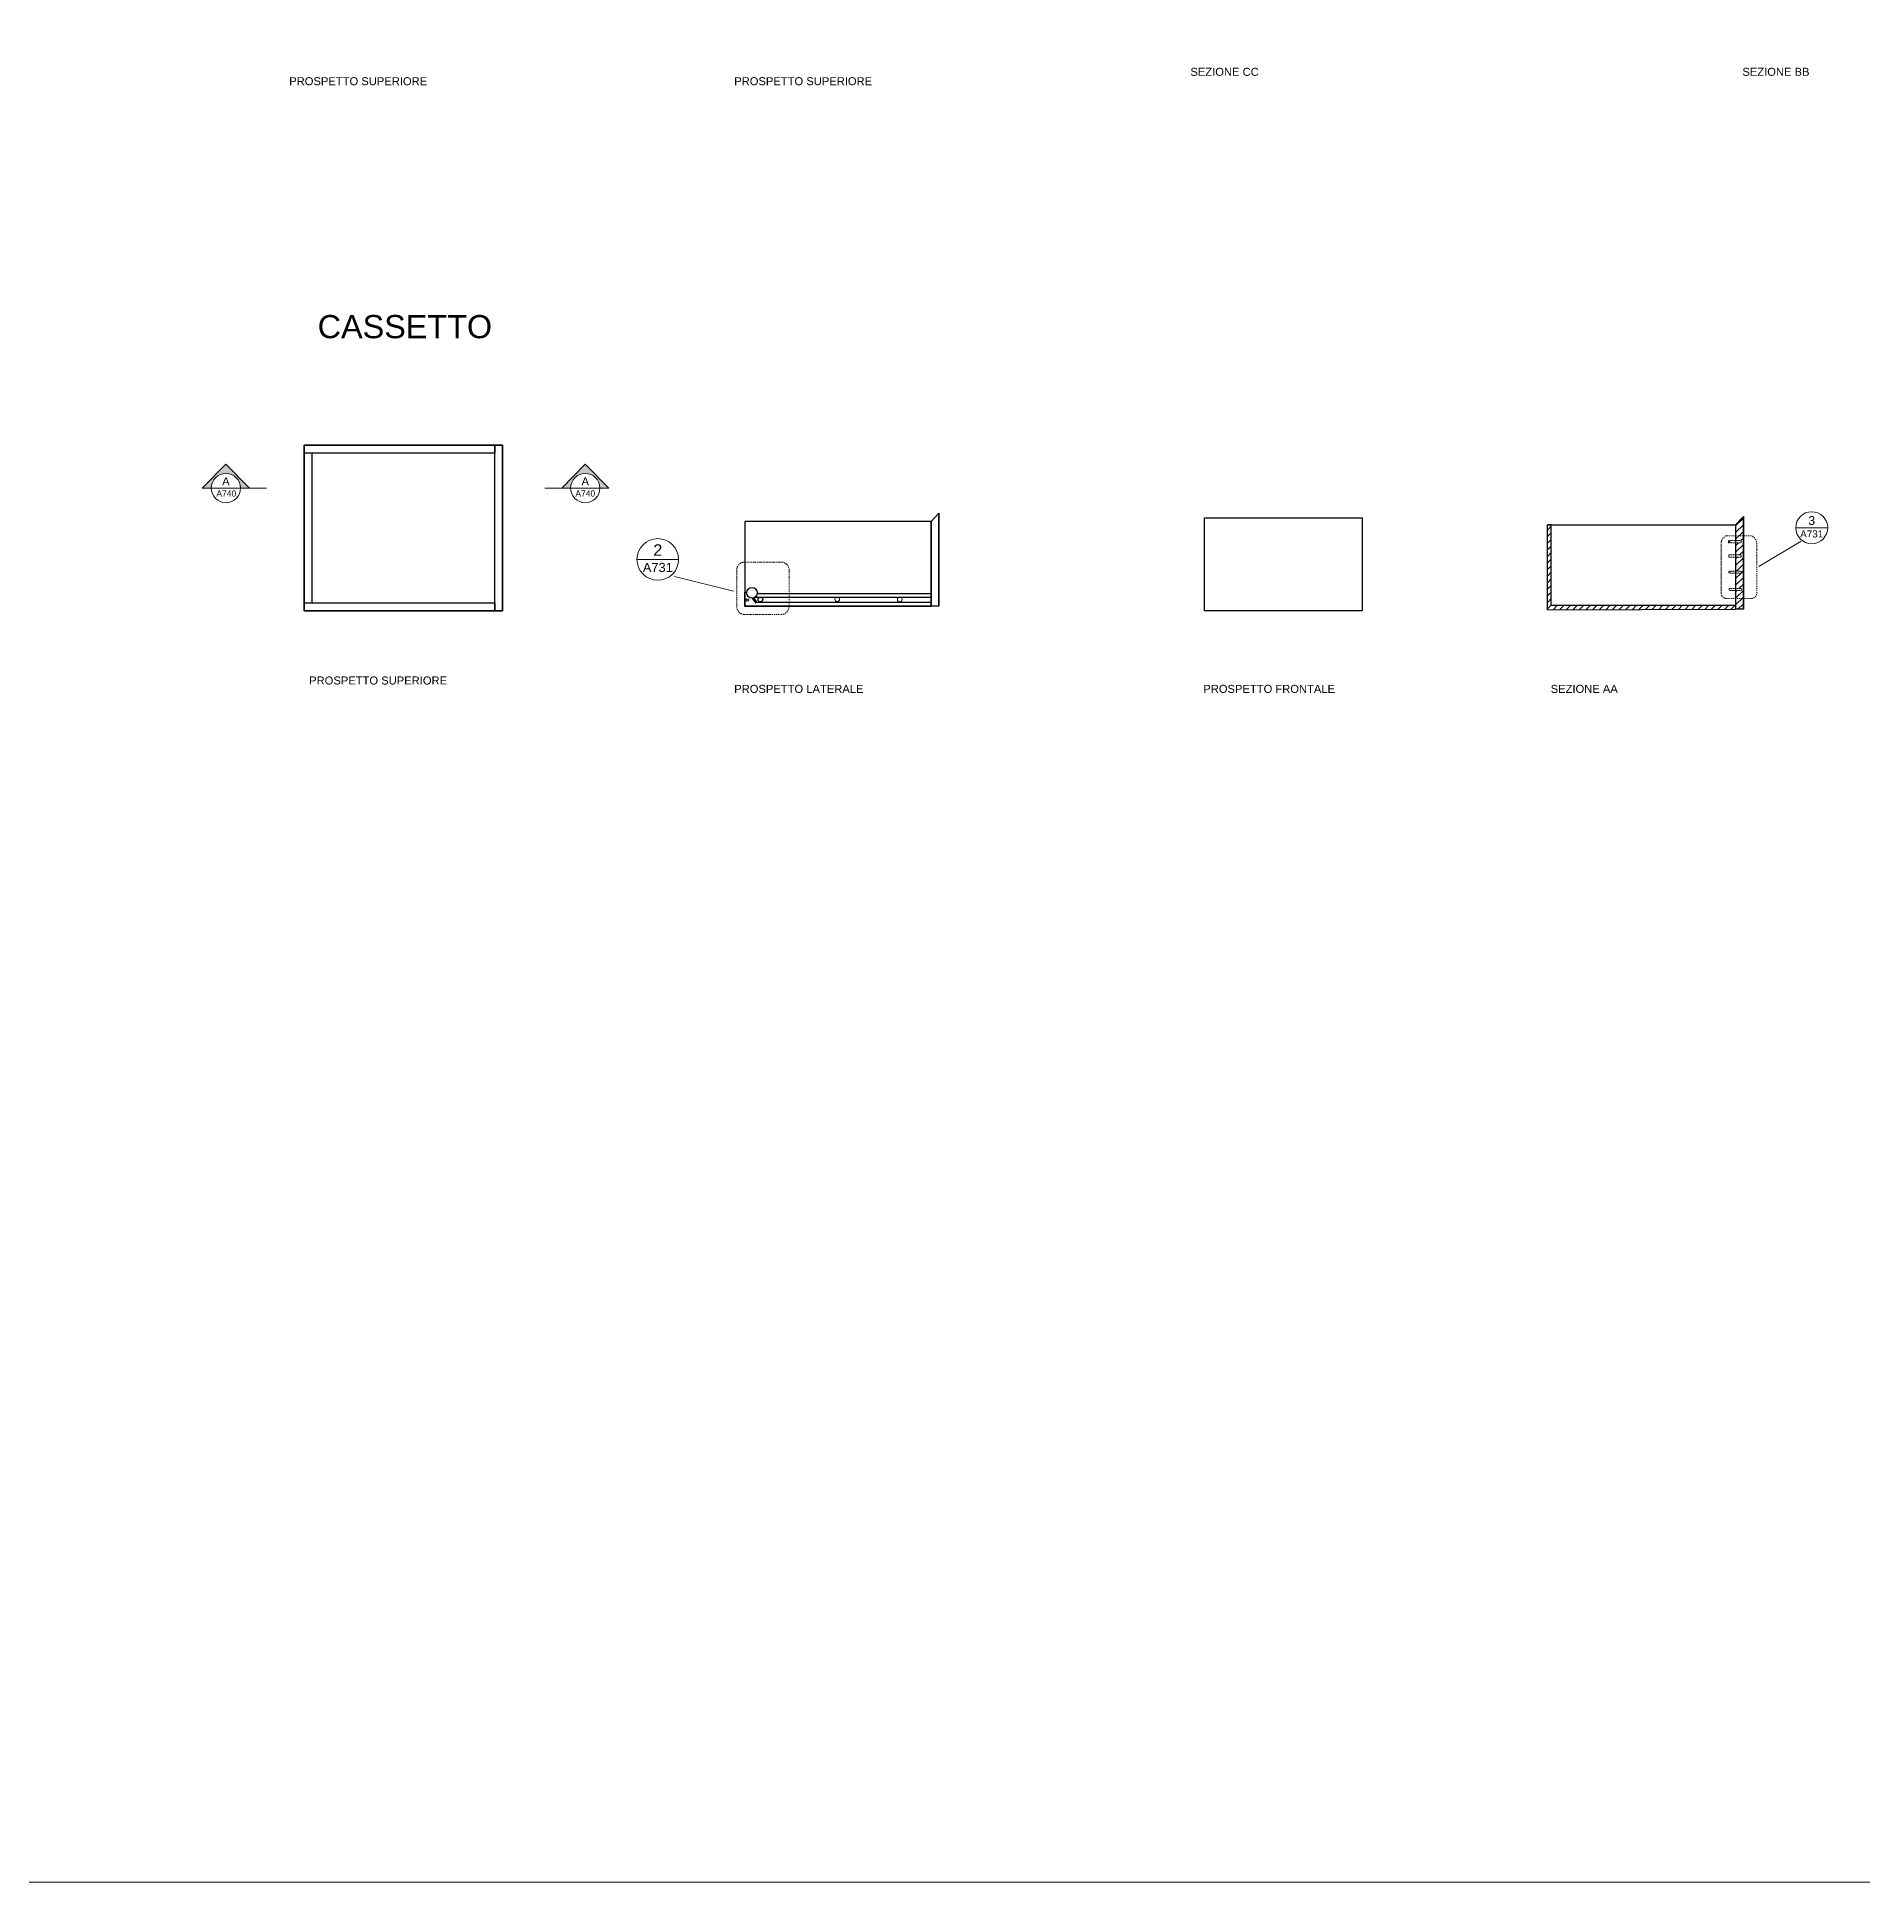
# Model space of a CAD drawing. Header units: millimetres. Extents: x -7060 to 18077, y -1 to 18752.
# Drawn here: x -153 to 4262, y 4525 to 8989 of the extents above; entities that cross this region are included whole.
import ezdxf
from ezdxf.enums import TextEntityAlignment as Align

# ---------------------------------------------------------------- set-up
doc = ezdxf.new("R2010")
doc.units = ezdxf.units.MM
doc.header["$MEASUREMENT"] = 0
doc.linetypes.add('DASHDOT', pattern=[1, 0.5, -0.25, 0, -0.25])
doc.linetypes.add('HIDDEN', pattern=[0.375, 0.25, -0.125])
for name, color, linetype, lineweight in [('A-ANNO-SYMB', 3, 'Continuous', 18), ('Arredi', 1, 'Continuous', 30), ('Dettagli', 210, 'Continuous', 5), ('quote', 2, 'Continuous', 9), ('Simbologia', 8, 'DASHDOT', 18), ('Tratteggi', 2, 'HIDDEN', 15), ('tratto punto', 4, 'DASHDOT', 9)]:
    doc.layers.add(name, color=color, linetype=linetype, lineweight=lineweight)
doc.layers.add('Testo', color=1, linetype='Continuous')
doc.layers.add('Viti', color=2, linetype='Continuous')
doc.styles.add('ARIAL', font='Arial.ttf')
doc.styles.get("Standard").update_dxf_attribs({"font": 'Arial.ttf'})

# ---------------------------------------------------------------- blocks, each defined once
blk = doc.blocks.new('SYMBOL')
at = {"layer": 'A-ANNO-SYMB', "linetype": 'Continuous', "lineweight": 20}
h = blk.add_hatch(color=256, dxfattribs=at)
h.dxf.hatch_style = 1
h.paths.add_polyline_path([(11.206, 4.948), (11.316, 4.948, -1), (11.678, 4.948), (11.788, 4.948), (11.497, 5.241)])
at = {"linetype": 'Continuous', "lineweight": 20}
blk.add_line((11.316, 4.948), (11.678, 4.948), dxfattribs=at)
at = {"layer": 'A-ANNO-SYMB', "linetype": 'Continuous', "lineweight": 20}
for p, q in [((11.206, 4.948), (11.497, 5.241)), ((11.788, 4.948), (11.497, 5.241)), ((11.316, 4.948), (11.206, 4.948)), ((11.678, 4.948), (11.788, 4.948))]:
    blk.add_line(p, q, dxfattribs=at)
blk.add_circle((11.497, 4.948), 0.181, dxfattribs=at)
for tag, p in [('TAVOLA', (11.497, 5.08)), ('SEZIONE', (11.497, 4.918))]:
    blk.add_attdef(tag, text='', height=0.1, dxfattribs=at).set_placement(p, align=Align.TOP_CENTER)
blk = doc.blocks.new('DETAGLI')
at = {"layer": 'A-ANNO-SYMB', "linetype": 'Continuous'}
blk.add_line((486.66, 356.17), (504.76, 356.17), dxfattribs=at)
blk.add_circle((495.71, 356.17), 9.05, dxfattribs=at)
for tag, p in [('TAVOLA', (495.71, 362.76)), ('SEZIONE', (495.71, 354.67))]:
    blk.add_attdef(tag, text='', height=5, dxfattribs=at).set_placement(p, align=Align.TOP_CENTER)

msp = doc.modelspace()

# ---------------------------------------------------------------- hatches: boundary and pattern name
at = {"layer": 'Dettagli'}
h = msp.add_hatch(dxfattribs=at)
h.set_pattern_fill('ANSI31', color=256, scale=90)
h.paths.add_polyline_path([(3974.5, 7829.3), (3955.9, 7809.1), (3955.9, 7770.8), (3969, 7770.8), (3969, 7765.5), (3955.9, 7765.5), (3955.9, 7736.2), (3969.6, 7736.2), (3969.6, 7731), (3955.9, 7731), (3955.9, 7697.1), (3969.2, 7697.1), (3969.2, 7691.8), (3955.9, 7691.8), (3955.9, 7654.9), (3970.2, 7654.9), (3970.2, 7649.7), (3955.9, 7649.7), (3955.9, 7613.4), (3955.9, 7604.6), (3974.5, 7604.6)])
h = msp.add_hatch(dxfattribs=at)
h.set_pattern_fill('ANSI31', color=256, scale=90)
h.paths.add_polyline_path([(3509.7, 7799.9), (3509.7, 7809.1), (3500.5, 7809.1), (3500.5, 7603.6), (3955.9, 7604.6), (3955.9, 7613.4), (3509.7, 7613.4)])

# ---------------------------------------------------------------- linework, layer by layer
at = {"layer": 'Arredi'}
for p, q in [((2010.4, 7816.6), (1737.6, 7816.6)), ((2010.4, 7816.6), (2029, 7836.8)), ((2010.4, 7816.6), (2010.4, 7612.1)), ((3955.9, 7809.1), (3974.5, 7829.3)), ((3509.7, 7809.1), (3500.5, 7809.1)), ((3500.5, 7603.6), (3500.5, 7809.1)), ((3500.5, 7809.1), (3955.9, 7809.1)), ((3509.7, 7799.9), (3509.7, 7809.1)), ((3955.9, 7809.1), (3955.9, 7604.6)), ((2010.4, 7612.1), (1737.6, 7612.1)), ((2029, 7612.1), (2010.4, 7612.1)), ((3500.5, 7603.6), (3955.9, 7604.6)), ((3974.5, 7604.6), (3955.9, 7604.6))]:
    msp.add_line(p, q, dxfattribs=at)
for points in [[(493.6, 8001.2), (493.6, 7601.2), (973.6, 7601.2), (973.6, 8001.2)], [(955, 8001.2), (973.6, 8001.2), (973.6, 7601.2), (955, 7601.2)], [(2010.4, 7816.6), (1559, 7816.6), (1559, 7612.1), (2010.4, 7612.1)], [(2671.1, 7825.9), (3052.5, 7825.9), (3052.5, 7601.2), (2671.1, 7601.2)]]:
    msp.add_lwpolyline(points, close=True, dxfattribs=at)
for points in [[(493.6, 8001.2), (955, 8001.2), (955, 7982.6), (493.6, 7982.6)], [(512.2, 7601.2), (512.2, 7601.2), (493.6, 7601.2), (493.6, 8001.2), (512.2, 8001.2)], [(512.2, 7982.6), (512.2, 7619.8)], [(2029, 7612.1), (2029, 7836.8)], [(2029, 7836.8), (2029, 7612.1)], [(3974.5, 7604.6), (3974.5, 7829.3)], [(3974.5, 7829.3), (3974.5, 7604.6)], [(3955.9, 7799.9), (3955.9, 7613.4), (3509.7, 7613.4), (3509.7, 7799.9)], [(493.6, 7619.8), (955, 7619.8), (955, 7601.2), (493.6, 7601.2)]]:
    msp.add_lwpolyline(points, dxfattribs=at)
at = {"layer": 'Dettagli', "color": 0}
for centre in [(1782.8, 7628.8), (1933.9, 7628.2)]:
    msp.add_circle(centre, 5.67, dxfattribs=at)
at = {"layer": 'quote'}
for p, q in [((361.1, 7897.9), (402.1, 7897.9)), ((1116.5, 7897.9), (1075.5, 7897.9)), ((4114.5, 7769.1), (4012, 7708.4)), ((1389.3, 7683.9), (1531.6, 7648))]:
    msp.add_line(p, q, dxfattribs=at)
at = {"layer": 'quote', "color": 0}
msp.add_lwpolyline([(18077, 4525.3), (-7059.6, 4525.3), (-7059.6, 18751.7), (18077, 18751.7)], close=True, dxfattribs=at)
at = {"layer": 'Simbologia'}
msp.add_line((319.1, 7922.1), (319.1, 7922.1), dxfattribs=at)
at = {"layer": 'Tratteggi'}
for p, q in [((3940.4, 7770.8), (3938.9, 7770.8)), ((3938.9, 7770.8), (3938.9, 7765.5)), ((3940.4, 7769.6), (3940.4, 7770.8)), ((3943.4, 7769.6), (3940.4, 7769.6)), ((3969, 7770.8), (3943.4, 7770.8)), ((3969, 7765.5), (3969, 7770.8)), ((3938.9, 7765.5), (3940.4, 7765.5)), ((3940.4, 7765.5), (3940.4, 7766.6)), ((3940.4, 7766.6), (3943.4, 7766.6)), ((3943.4, 7765.5), (3969, 7765.5)), ((3940.6, 7697.1), (3939.1, 7697.1)), ((3939.1, 7697.1), (3939.1, 7691.8)), ((3939.1, 7691.8), (3940.6, 7691.8)), ((3940.6, 7695.9), (3940.6, 7697.1)), ((3943.6, 7695.9), (3940.6, 7695.9)), ((3940.6, 7691.8), (3940.6, 7692.9)), ((3940.6, 7692.9), (3943.6, 7692.9)), ((3969.2, 7697.1), (3943.6, 7697.1)), ((3943.6, 7691.8), (3969.2, 7691.8)), ((3969.2, 7691.8), (3969.2, 7697.1))]:
    msp.add_line(p, q, dxfattribs=at)
for points in [[(3939.7, 7736.2), (3969.6, 7736.2), (3969.6, 7731), (3939.7, 7731)], [(3940.4, 7654.9), (3970.2, 7654.9), (3970.2, 7649.7), (3940.4, 7649.7)]]:
    msp.add_lwpolyline(points, close=True, dxfattribs=at)
at = {"layer": 'tratto punto', "ltscale": 5}
for points in [[(3920.8, 7643.8, 0.414214), (3933.7, 7630.9), (3994, 7630.9, 0.414214), (4006.9, 7643.8), (4006.9, 7762.1, 0.322334), (3994, 7782.6), (3933.7, 7782.6, 0.337995), (3920.8, 7762.1), (3920.8, 7643.8), (3920.8, 7762.1)], [(1539.7, 7611, 0.414214), (1558.7, 7592), (1647.4, 7592, 0.414214), (1666.4, 7611), (1666.4, 7699.7, 0.414214), (1647.4, 7718.7), (1558.7, 7718.7, 0.414214), (1539.7, 7699.7), (1539.7, 7611), (1539.7, 7699.7)]]:
    msp.add_lwpolyline(points, format="xyb", dxfattribs=at)
at = {"layer": 'Viti'}
msp.add_line((1559, 7645.8), (1564, 7645.8), dxfattribs=at)
at = {"layer": 'Viti', "color": 0}
for p, q in [((1584.6, 7634), (2008.4, 7633.9)), ((1589.9, 7642.8), (2010.4, 7642.8)), ((1577.2, 7631.4), (1584.3, 7621)), ((1587.3, 7623.5), (1581.1, 7632.2)), ((1587.8, 7622.1), (2010.2, 7622.1))]:
    msp.add_line(p, q, dxfattribs=at)
at = {"layer": 'Viti'}
msp.add_lwpolyline([(2010.4, 7612.1), (1559, 7612.1), (1559, 7645.8)], dxfattribs=at)
at = {"layer": 'Viti', "color": 0}
msp.add_lwpolyline([(1584.3, 7621, 1.093964), (1587.3, 7623.5, 1.093964)], format="xyb", dxfattribs=at)
for centre, radius in [((1576.8, 7644.3), 12.9), ((1597, 7628.2), 5.67)]:
    msp.add_circle(centre, radius, dxfattribs=at)
at = {"layer": 'Viti'}
msp.add_circle((1564.8, 7627), 3.2, dxfattribs=at)

# ---------------------------------------------------------------- block references
at = {"layer": 'Simbologia', "linetype": 'Continuous', "lineweight": 20}
ref = msp.add_blockref('SYMBOL', (2556.4, 6928.6), dxfattribs=dict(at, xscale=-195.8928683863769, yscale=195.8928683863769, zscale=195.8928683863769))
ref.add_attrib('SEZIONE', 'A', dxfattribs={"layer": '0', "linetype": 'Continuous', "lineweight": 20, "height": 19.6, "style": 'ARIAL'}).set_placement((304.2, 7923.8), align=Align.TOP_CENTER)
ref.add_attrib('TAVOLA', 'A740', dxfattribs={"layer": '0', "linetype": 'Continuous', "lineweight": 20, "height": 14.69, "style": 'ARIAL'}).set_placement((305.2, 7892.1), align=Align.TOP_CENTER)
ref = msp.add_blockref('SYMBOL', (-1078.7, 6928.6), dxfattribs=dict(at, xscale=195.8928683863769, yscale=195.8928683863769, zscale=195.8928683863769))
ref.add_attrib('SEZIONE', 'A', dxfattribs={"layer": '0', "linetype": 'Continuous', "lineweight": 20, "height": 19.6, "style": 'ARIAL'}).set_placement((1173.5, 7923.8), align=Align.TOP_CENTER)
ref.add_attrib('TAVOLA', 'A740', dxfattribs={"layer": '0', "linetype": 'Continuous', "lineweight": 20, "height": 14.69, "style": 'ARIAL'}).set_placement((1173.5, 7892.1), align=Align.TOP_CENTER)
at = {"layer": 'Simbologia'}
ref = msp.add_blockref('DETAGLI', (2021.2, 6279.6), dxfattribs=dict(at, xscale=4.274037274951907, yscale=4.274037274951907, zscale=4.274037274951907))
ref.add_attrib('SEZIONE', 'A731', dxfattribs={"layer": 'A-ANNO-SYMB', "linetype": 'Continuous', "height": 17.1, "style": 'ARIAL'}).set_placement((4139.9, 7795.4), align=Align.TOP_CENTER)
ref.add_attrib('TAVOLA', '3', dxfattribs={"layer": 'A-ANNO-SYMB', "linetype": 'Continuous', "height": 21.4, "style": 'ARIAL'}).set_placement((4139.9, 7830), align=Align.TOP_CENTER)
ref = msp.add_blockref('DETAGLI', (-1407.9, 5744.4), dxfattribs=dict(at, xscale=5.561183344809551, yscale=5.561183344809551, zscale=5.561183344809551))
ref.add_attrib('SEZIONE', 'A731', dxfattribs={"layer": 'A-ANNO-SYMB', "linetype": 'Continuous', "height": 22.24, "style": 'ARIAL'}).set_placement((1348.9, 7716.8), align=Align.TOP_CENTER)
ref.add_attrib('TAVOLA', '2', dxfattribs={"layer": 'A-ANNO-SYMB', "linetype": 'Continuous', "height": 27.8, "style": 'ARIAL'}).set_placement((1348.9, 7761.8), align=Align.TOP_CENTER)

# ---------------------------------------------------------------- texts
at = {"layer": 'Testo', "attachment_point": 1}
for s, insert, char_height in [('PROSPETTO SUPERIORE', (457.4, 8891.8), 19.362), ('PROSPETTO SUPERIORE', (1533.7, 8891.8), 19.362), ('SEZIONE CC', (2637.1, 8914.5), 19.36), ('SEZIONE BB', (3972.2, 8914.5), 19.36), ('PROSPETTO SUPERIORE', (505.6, 7442), 19.362), ('PROSPETTO LATERALE', (1533.7, 7421.7), 19.362), ('PROSPETTO FRONTALE', (2668.3, 7421.7), 19.362), ('SEZIONE AA', (3508.5, 7421.7), 19.36)]:
    msp.add_mtext_dynamic_manual_height_columns(s, width=765.177, gutter_width=25, heights=[0], dxfattribs=dict(at, insert=insert, char_height=char_height))
at = {"layer": 'Testo', "insert": (526.2, 8316.4), "char_height": 56.04, "attachment_point": 1, "line_spacing_factor": 0.280897}
msp.add_mtext_dynamic_manual_height_columns('CASSETTO', width=765.177, gutter_width=25, heights=[0], dxfattribs=at)

doc.saveas('drawing.dxf')
